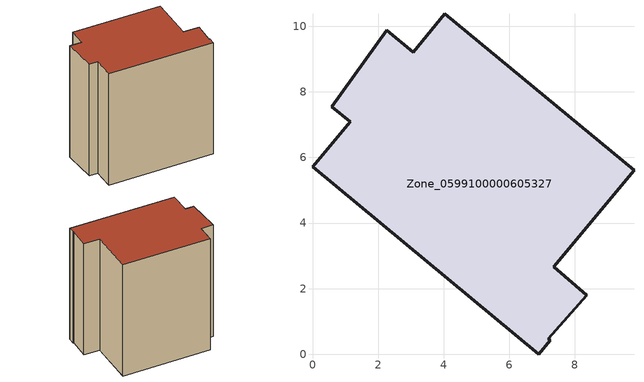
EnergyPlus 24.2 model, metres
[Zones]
Zone_0599100000605327
 floor ground (C_G): 3.08,9.21 4.04,10.38 9.81,5.62 7.35,2.66 8.37,1.79 7.19,0.47 7.26,0.42 6.9,0 0,5.71 1.15,7.09 0.59,7.54 2.27,9.88 z0
 wall outside (C_F): 1.15,7.09 0,5.71 6.9,0 7.26,0.42 7.19,0.47 8.37,1.79 7.35,2.66 9.81,5.62 4.04,10.38 3.08,9.21 2.27,9.88 0.59,7.54 1.15,7.09 z0:10.3
 roof outside (C_R): 6.9,0 7.26,0.42 7.19,0.47 8.37,1.79 7.35,2.66 9.81,5.62 4.04,10.38 3.08,9.21 2.27,9.88 0.59,7.54 1.15,7.09 0,5.71 z10.3
[BUILDING]
Pand.0599100000605327: North Axis=0; Terrain=City; Loads Convergence Tolerance Value=0.04; Temperature Convergence Tolerance Value=0.4; Solar Distribution=FullExterior; Maximum Number of Warmup Days=25; Minimum Number of Warmup Days=1
[Site:Location]
Rotterdam.The.Hague.AP_ZH_NLD Design_Conditions: Latitude=51.96; Longitude=4.45; Time Zone=1; Elevation=-4.5
[SITE:GROUNDTEMPERATURE:BUILDINGSURFACE]
18, 18, 18, 18, 18, 18, 18, 18, 18, 18, 18, 18
[MATERIAL] Thermal Absorptance=0.9; Solar Absorptance=0.7; Visible Absorptance=0.7
Name | Roughness | Thickness | Conductivity | Density | Specific Heat
G.TI.1946 | MediumSmooth | 0.15 | 1 | 540 | 1210
F.TI.1946 | Rough | 0.3 | 0.857143 | 1920 | 840
R.TI.1946 | MediumRough | 0.2 | 0.1 | 1500 | 1000
[CONSTRUCTION]
C_G: G.TI.1946
C_F: F.TI.1946
C_R: R.TI.1946
[ZONE]
Zone_0599100000605327: Type=1; Multiplier=1; Ceiling Height=Autocalculate; Volume=Autocalculate; Floor Area=autocalculate; Part of Total Floor Area=Yes
[ZONEINFILTRATION:DESIGNFLOWRATE]
Infil_Zone_0599100000605327: Zone or ZoneList or Space or SpaceList=Zone_0599100000605327; Schedule=AlwaysOn; Design Flow Rate Calculation Method=Flow/Area; Flow Rate per Floor Area=0.003; Constant Term Coefficient=1; Temperature Term Coefficient=0; Velocity Term Coefficient=0; Velocity Squared Term Coefficient=0
[HVACTEMPLATE:ZONE:IDEALLOADSAIRSYSTEM]
Zone_0599100000605327: Maximum Heating Supply Air Temperature=50; Minimum Cooling Supply Air Temperature=13; Maximum Heating Supply Air Humidity Ratio=0.0156; Minimum Cooling Supply Air Humidity Ratio=0.0077; Heating Limit=NoLimit; Cooling Limit=NoLimit; Dehumidification Control Type=ConstantSensibleHeatRatio; Cooling Sensible Heat Ratio=0.7; Dehumidification Setpoint=60; Humidification Control Type=None; Humidification Setpoint=30; Outdoor Air Method=None; Outdoor Air Flow Rate per Person=0.00944; Outdoor Air Flow Rate per Zone Floor Area=0; Outdoor Air Flow Rate per Zone=0; Demand Controlled Ventilation Type=None; Outdoor Air Economizer Type=NoEconomizer; Heat Recovery Type=None; Sensible Heat Recovery Effectiveness=0.7; Latent Heat Recovery Effectiveness=0.65
[ZONECONTROL:THERMOSTAT]
ThermostatControl_Zone_0599100000605327: Zone or ZoneList=Zone_0599100000605327; Control Type Schedule=DualSetpointControlType; Control 1=Thermostat_Zone_0599100000605327; Temperature Difference Between Cutout And Setpoint=0
[THERMOSTATSETPOINT:DUALSETPOINT]
Thermostat_Zone_0599100000605327: Heating Setpoint Temperature Schedule=HeatingSetpoint_Zone_0599100000605327; Cooling Setpoint Temperature Schedule=CoolingSetpoint_Zone_0599100000605327
[SCHEDULE:COMPACT]
HeatingSetpoint_Zone_0599100000605327: Through: 12/31, For: AllDays, Until: 24:00, 21
CoolingSetpoint_Zone_0599100000605327: Through: 12/31, For: AllDays, Until: 24:00, 24
DualSetpointControlType: Through: 12/31, For: AllDays, Until: 24:00, 4
AlwaysOn: Through: 12/31, For: AllDays, Until: 24:00, 1
